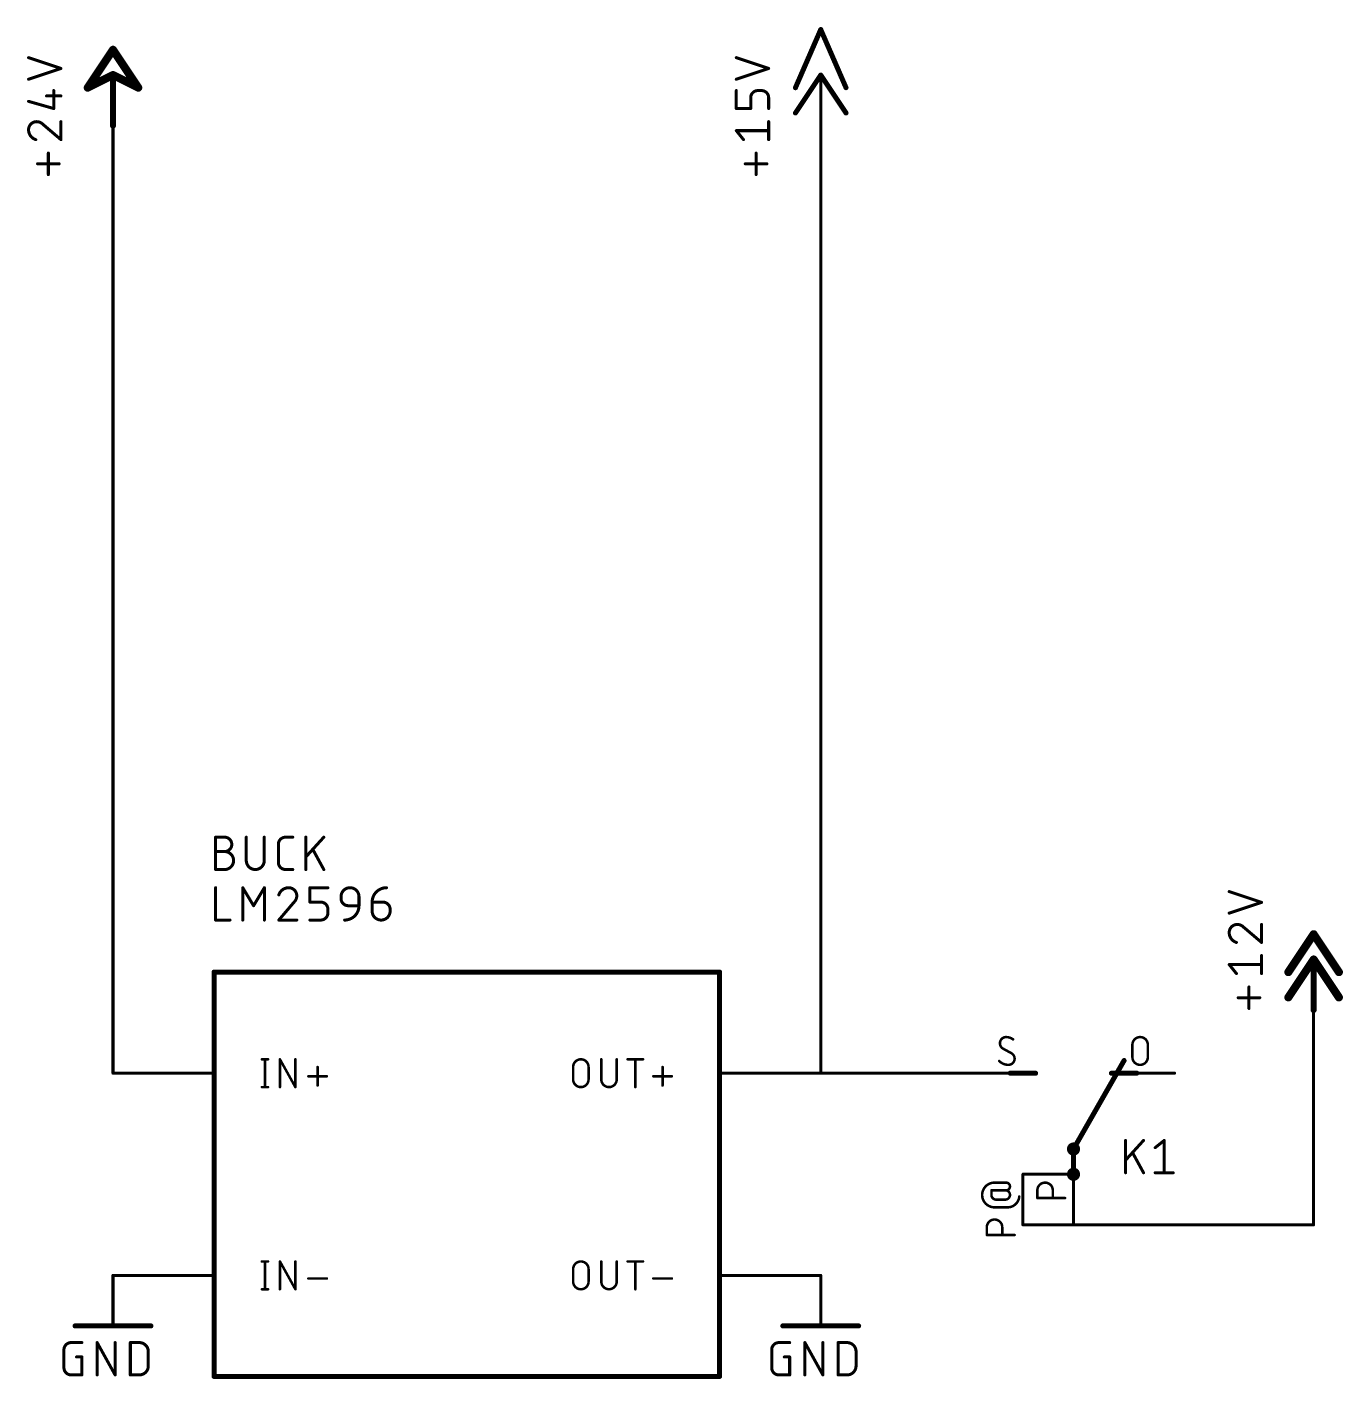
# Model space of a CAD drawing. Extents: x -177 to 163, y -159 to 163.
# Drawn here: x 78.2 to 144.3, y 95.1 to 163.1 of the extents above; entities that cross this region are included whole.
import ezdxf

# ---------------------------------------------------------------- set-up
doc = ezdxf.new("R2010")
doc.units = 0
for name, color, linetype in [('91', 122, 'CONTINUOUS'), ('94', 12, 'CONTINUOUS'), ('95', 251, 'CONTINUOUS'), ('96', 251, 'CONTINUOUS')]:
    doc.layers.add(name, color=color, linetype=linetype)

msp = doc.modelspace()

# ---------------------------------------------------------------- linework, layer by layer
at = {"layer": '91', "const_width": 0.1524}
for points in [[(82.55, 158.115), (82.55, 110.49)], [(118.11, 158.115), (118.11, 110.49)], [(142.875, 102.87), (142.875, 113.665)], [(118.11, 110.49), (125.73, 110.49)], [(128.27, 102.87), (130.81, 102.87)], [(130.81, 102.87), (142.875, 102.87)]]:
    msp.add_lwpolyline(points, dxfattribs=at)
at = {"layer": '91', "const_width": 0.0762}
for points in [[(82.5881, 158.115, 1), (82.5119, 158.115)], [(118.1481, 158.115, 1), (118.0719, 158.115)], [(142.9131, 113.665, 1), (142.8369, 113.665)], [(82.5119, 110.49, 1), (82.5881, 110.49)], [(118.11, 110.5281, 1), (118.11, 110.4519)], [(118.0719, 110.49, 1), (118.1481, 110.49)], [(125.73, 110.4519, 1), (125.73, 110.5281)], [(128.27, 102.9081, 1), (128.27, 102.8319)], [(130.81, 102.9081, 1), (130.81, 102.8319)], [(130.81, 102.8319, 1), (130.81, 102.9081)], [(142.8369, 102.87, 1), (142.9131, 102.87)], [(142.875, 102.8319, 1), (142.875, 102.9081)]]:
    msp.add_lwpolyline(points, format="xyb", dxfattribs=at)
at = {"layer": '94'}
for points, const_width in [([(118.11, 162.941), (116.84, 160.02)], 0.254), ([(119.38, 160.02), (118.11, 162.941)], 0.254), ([(82.55, 161.925), (81.28, 160.02)], 0.4064), ([(83.82, 160.02), (82.55, 161.925)], 0.4064), ([(82.55, 160.655), (81.28, 160.02)], 0.4064), ([(83.82, 160.02), (82.55, 160.655)], 0.4064), ([(82.55, 158.115), (82.55, 160.655)], 0.3048), ([(82.55, 158.115), (82.55, 160.655)], 0.1524), ([(118.11, 160.655), (116.84, 158.75)], 0.254), ([(119.38, 158.75), (118.11, 160.655)], 0.254), ([(118.11, 158.115), (118.11, 160.655)], 0.1524), ([(142.875, 117.475), (141.605, 115.57)], 0.4064), ([(144.145, 115.57), (142.875, 117.475)], 0.4064), ([(142.875, 116.205), (141.605, 114.3)], 0.4064), ([(144.145, 114.3), (142.875, 116.205)], 0.4064), ([(142.875, 113.665), (142.875, 116.205)], 0.3048), ([(142.875, 113.665), (142.875, 116.205)], 0.1524), ([(87.63, 115.57), (113.03, 115.57)], 0.254), ([(87.63, 95.25), (87.63, 115.57)], 0.254), ([(113.03, 115.57), (113.03, 95.25)], 0.254), ([(130.81, 106.68), (133.35, 111.125)], 0.254), ([(82.55, 110.49), (87.63, 110.49)], 0.1524), ([(118.11, 110.49), (113.03, 110.49)], 0.1524), ([(125.73, 110.49), (128.27, 110.49)], 0.1524), ([(127.635, 110.49), (128.905, 110.49)], 0.254), ([(133.985, 110.49), (132.715, 110.49)], 0.254), ([(135.89, 110.49), (133.35, 110.49)], 0.1524), ([(130.81, 105.41), (130.81, 106.68)], 0.254), ([(128.27, 105.41), (130.81, 105.41)], 0.1524), ([(128.27, 102.87), (128.27, 105.41)], 0.1524), ([(130.81, 102.87), (130.81, 105.41)], 0.1524), ([(82.55, 100.33), (87.63, 100.33)], 0.1524), ([(82.55, 100.33), (82.55, 97.79)], 0.1524), ([(118.11, 100.33), (113.03, 100.33)], 0.1524), ([(118.11, 100.33), (118.11, 97.79)], 0.1524), ([(80.645, 97.79), (84.455, 97.79)], 0.254), ([(116.205, 97.79), (120.015, 97.79)], 0.254), ([(113.03, 95.25), (87.63, 95.25)], 0.254)]:
    msp.add_lwpolyline(points, dxfattribs=dict(at, const_width=const_width))
for points, const_width in [([(118.1682, 162.9663, 1), (118.0518, 162.9157)], 0.127), ([(118.1682, 162.9157, 1), (118.0518, 162.9663)], 0.127), ([(82.6345, 161.9814, 1), (82.4655, 161.8686)], 0.2032), ([(82.6345, 161.8686, 1), (82.4655, 161.9814)], 0.2032), ([(82.5954, 160.7459, 1), (82.5046, 160.5641)], 0.2032), ([(82.6262, 160.655, 1), (82.4738, 160.655)], 0.1524), ([(82.5954, 160.5641, 1), (82.5046, 160.7459)], 0.2032), ([(82.5881, 160.655, 1), (82.5119, 160.655)], 0.0762), ([(118.1628, 160.6902, 1), (118.0572, 160.6198)], 0.127), ([(118.1628, 160.6198, 1), (118.0572, 160.6902)], 0.127), ([(118.1481, 160.655, 1), (118.0719, 160.655)], 0.0762), ([(81.2346, 160.1109, 1), (81.3254, 159.9291)], 0.2032), ([(81.1955, 160.0764, 1), (81.3645, 159.9636)], 0.2032), ([(83.7355, 159.9636, 1), (83.9045, 160.0764)], 0.2032), ([(83.7746, 159.9291, 1), (83.8654, 160.1109)], 0.2032), ([(116.7818, 160.0453, 1), (116.8982, 159.9947)], 0.127), ([(119.3218, 159.9947, 1), (119.4382, 160.0453)], 0.127), ([(116.7872, 158.7852, 1), (116.8928, 158.7148)], 0.127), ([(119.3272, 158.7148, 1), (119.4328, 158.7852)], 0.127), ([(82.4738, 158.115, 1), (82.6262, 158.115)], 0.1524), ([(82.5119, 158.115, 1), (82.5881, 158.115)], 0.0762), ([(118.0719, 158.115, 1), (118.1481, 158.115)], 0.0762), ([(142.9595, 117.5314, 1), (142.7905, 117.4186)], 0.2032), ([(142.9595, 117.4186, 1), (142.7905, 117.5314)], 0.2032), ([(142.9595, 116.2614, 1), (142.7905, 116.1486)], 0.2032), ([(142.9595, 116.1486, 1), (142.7905, 116.2614)], 0.2032), ([(142.9512, 116.205, 1), (142.7988, 116.205)], 0.1524), ([(142.9131, 116.205, 1), (142.8369, 116.205)], 0.0762), ([(87.63, 115.6335, 1), (87.63, 115.5065)], 0.127), ([(87.6935, 115.57, 1), (87.5665, 115.57)], 0.127), ([(113.0935, 115.57, 1), (112.9665, 115.57)], 0.127), ([(113.03, 115.5065, 1), (113.03, 115.6335)], 0.127), ([(141.5205, 115.6264, 1), (141.6895, 115.5136)], 0.2032), ([(144.0605, 115.5136, 1), (144.2295, 115.6264)], 0.2032), ([(141.5205, 114.3564, 1), (141.6895, 114.2436)], 0.2032), ([(144.0605, 114.2436, 1), (144.2295, 114.3564)], 0.2032), ([(142.7988, 113.665, 1), (142.9512, 113.665)], 0.1524), ([(142.8369, 113.665, 1), (142.9131, 113.665)], 0.0762), ([(133.4051, 111.0935, 1), (133.2949, 111.1565)], 0.127), ([(82.55, 110.5281, 1), (82.55, 110.4519)], 0.0762), ([(87.63, 110.4519, 1), (87.63, 110.5281)], 0.0762), ([(113.03, 110.5281, 1), (113.03, 110.4519)], 0.0762), ([(118.11, 110.4519, 1), (118.11, 110.5281)], 0.0762), ([(125.73, 110.5281, 1), (125.73, 110.4519)], 0.0762), ([(127.635, 110.5535, 1), (127.635, 110.4265)], 0.127), ([(128.27, 110.4519, 1), (128.27, 110.5281)], 0.0762), ([(128.905, 110.4265, 1), (128.905, 110.5535)], 0.127), ([(132.715, 110.5535, 1), (132.715, 110.4265)], 0.127), ([(133.35, 110.5281, 1), (133.35, 110.4519)], 0.0762), ([(133.985, 110.4265, 1), (133.985, 110.5535)], 0.127), ([(135.89, 110.4519, 1), (135.89, 110.5281)], 0.0762), ([(130.81, 106.553, 1), (130.81, 106.807, 1), (130.81, 106.553)], 0.4064), ([(130.8735, 106.68, 1), (130.7465, 106.68)], 0.127), ([(130.7549, 106.7115, 1), (130.8651, 106.6485)], 0.127), ([(128.27, 105.4481, 1), (128.27, 105.3719)], 0.0762), ([(128.3081, 105.41, 1), (128.2319, 105.41)], 0.0762), ([(130.81, 105.283, 1), (130.81, 105.537, 1), (130.81, 105.283)], 0.4064), ([(130.7465, 105.41, 1), (130.8735, 105.41)], 0.127), ([(130.8481, 105.41, 1), (130.7719, 105.41)], 0.0762), ([(130.81, 105.3719, 1), (130.81, 105.4481)], 0.0762), ([(128.2319, 102.87, 1), (128.3081, 102.87)], 0.0762), ([(130.7719, 102.87, 1), (130.8481, 102.87)], 0.0762), ([(82.55, 100.3681, 1), (82.55, 100.2919)], 0.0762), ([(82.5881, 100.33, 1), (82.5119, 100.33)], 0.0762), ([(87.63, 100.2919, 1), (87.63, 100.3681)], 0.0762), ([(113.03, 100.3681, 1), (113.03, 100.2919)], 0.0762), ([(118.1481, 100.33, 1), (118.0719, 100.33)], 0.0762), ([(118.11, 100.2919, 1), (118.11, 100.3681)], 0.0762), ([(80.645, 97.8535, 1), (80.645, 97.7265)], 0.127), ([(84.455, 97.7265, 1), (84.455, 97.8535)], 0.127), ([(116.205, 97.8535, 1), (116.205, 97.7265)], 0.127), ([(120.015, 97.7265, 1), (120.015, 97.8535)], 0.127), ([(82.5119, 97.79, 1), (82.5881, 97.79)], 0.0762), ([(118.0719, 97.79, 1), (118.1481, 97.79)], 0.0762), ([(87.63, 95.3135, 1), (87.63, 95.1865)], 0.127), ([(87.5665, 95.25, 1), (87.6935, 95.25)], 0.127), ([(112.9665, 95.25, 1), (113.0935, 95.25)], 0.127), ([(113.03, 95.1865, 1), (113.03, 95.3135)], 0.127)]:
    msp.add_lwpolyline(points, format="xyb", dxfattribs=dict(at, const_width=const_width))
at = {"layer": '95'}
for points, const_width in [([(87.7062, 120.7262), (87.7062, 122.3518)], 0.1524), ([(87.7062, 122.3518), (88.1578, 122.3518)], 0.1524), ([(89.2482, 122.3518), (89.2482, 121.1778)], 0.1524), ([(90.1513, 121.1778), (90.1513, 122.3518)], 0.1524), ([(91.2208, 122.3518), (91.582, 122.3518)], 0.1524), ([(92.2393, 120.7262), (92.2393, 122.3518)], 0.1524), ([(93.1424, 122.3518), (92.2393, 121.3584)], 0.1524), ([(87.7062, 121.6293), (88.1578, 121.6293)], 0.1524), ([(90.8595, 121.0874), (90.8595, 121.9906)], 0.1524), ([(93.1424, 120.7262), (92.6005, 121.7196)], 0.1524), ([(88.1578, 120.7262), (87.7062, 120.7262)], 0.1524), ([(91.582, 120.7262), (91.2208, 120.7262)], 0.1524), ([(127.6957, 111.4912), (127.2688, 111.724)], 0.127), ([(133.7691, 111.2972), (133.7691, 111.918)], 0.127), ([(134.5452, 111.918), (134.5452, 111.2972)], 0.127), ([(90.0303, 111.1885), (90.3407, 111.1885)], 0.127), ([(90.1855, 111.1885), (90.1855, 109.7915)], 0.127), ([(90.9382, 109.7915), (90.9382, 111.1885)], 0.127), ([(90.9382, 111.1885), (91.7143, 109.7915)], 0.127), ([(91.7143, 109.7915), (91.7143, 111.1885)], 0.127), ([(92.832, 109.8691), (92.832, 110.8004)], 0.127), ([(105.6694, 110.1796), (105.6694, 110.8004)], 0.127), ([(106.4455, 110.8004), (106.4455, 110.1796)], 0.127), ([(107.0839, 111.1885), (107.0839, 110.1796)], 0.127), ([(107.86, 110.1796), (107.86, 111.1885)], 0.127), ([(108.4071, 111.1885), (109.1832, 111.1885)], 0.127), ([(108.7952, 109.7915), (108.7952, 111.1885)], 0.127), ([(110.164, 109.8691), (110.164, 110.8004)], 0.127), ([(92.3663, 110.3348), (93.2976, 110.3348)], 0.127), ([(109.6984, 110.3348), (110.6297, 110.3348)], 0.127), ([(90.0303, 109.7915), (90.3407, 109.7915)], 0.127), ([(133.4262, 105.4862), (133.4262, 107.1118)], 0.1524), ([(134.3293, 107.1118), (133.4262, 106.1184)], 0.1524), ([(134.9161, 106.7506), (135.3677, 107.1118)], 0.1524), ([(135.3677, 107.1118), (135.3677, 105.4862)], 0.1524), ([(134.3293, 105.4862), (133.7874, 106.4796)], 0.1524), ([(134.9161, 105.4862), (135.8192, 105.4862)], 0.1524), ([(126.6867, 104.6028), (126.6867, 104.37)], 0.127), ([(126.6867, 104.6028), (127.424, 104.6028)], 0.127), ([(127.424, 104.9909), (126.842, 104.9909)], 0.127), ([(128.9939, 104.2148), (128.9939, 104.6028)], 0.127), ([(129.77, 104.6028), (129.77, 104.2148)], 0.127), ([(126.9196, 104.1372), (127.3852, 104.1372)], 0.127), ([(130.3909, 104.2148), (128.9939, 104.2148)], 0.127), ([(126.842, 103.7491), (127.5017, 103.7491)], 0.127), ([(126.4539, 102.3598), (126.4539, 102.7479)], 0.127), ([(127.23, 102.7479), (127.23, 102.3598)], 0.127), ([(127.8509, 102.3598), (126.4539, 102.3598)], 0.127), ([(90.0303, 101.0285), (90.3407, 101.0285)], 0.127), ([(90.1855, 101.0285), (90.1855, 99.6315)], 0.127), ([(90.9382, 99.6315), (90.9382, 101.0285)], 0.127), ([(90.9382, 101.0285), (91.7143, 99.6315)], 0.127), ([(91.7143, 99.6315), (91.7143, 101.0285)], 0.127), ([(105.6694, 100.0196), (105.6694, 100.6404)], 0.127), ([(106.4455, 100.6404), (106.4455, 100.0196)], 0.127), ([(107.0839, 101.0285), (107.0839, 100.0196)], 0.127), ([(107.86, 100.0196), (107.86, 101.0285)], 0.127), ([(108.4071, 101.0285), (109.1832, 101.0285)], 0.127), ([(108.7952, 99.6315), (108.7952, 101.0285)], 0.127), ([(92.3663, 100.1748), (93.2976, 100.1748)], 0.127), ([(109.6984, 100.1748), (110.6297, 100.1748)], 0.127), ([(90.0303, 99.6315), (90.3407, 99.6315)], 0.127)]:
    msp.add_lwpolyline(points, dxfattribs=dict(at, const_width=const_width))
for points, const_width in [([(87.7443, 122.3518, 1), (87.6681, 122.3518)], 0.0762), ([(87.7062, 122.3899, 1), (87.7062, 122.3137)], 0.0762), ([(88.1578, 121.6293, 1), (88.1578, 122.3518)], 0.1524), ([(88.1578, 122.3899, 1), (88.1578, 122.3137)], 0.0762), ([(88.1578, 122.3137, 1), (88.1578, 122.3899)], 0.0762), ([(89.2863, 122.3518, 1), (89.2101, 122.3518)], 0.0762), ([(90.1894, 122.3518, 1), (90.1132, 122.3518)], 0.0762), ([(91.2208, 122.3518, 0.4142), (90.8595, 121.9906)], 0.1524), ([(91.2208, 122.3899, 1), (91.2208, 122.3137)], 0.0762), ([(91.2208, 122.3137, 1), (91.2207, 122.3899)], 0.0762), ([(91.582, 122.3137, 1), (91.582, 122.3899)], 0.0762), ([(92.2774, 122.3518, 1), (92.2012, 122.3518)], 0.0762), ([(93.1706, 122.3262, 1), (93.1142, 122.3774)], 0.0762), ([(87.7062, 121.6674, 1), (87.7062, 121.5912)], 0.0762), ([(88.1578, 120.7262, 1), (88.1578, 121.6293)], 0.1524), ([(88.1578, 121.6674, 1), (88.1578, 121.5912)], 0.0762), ([(88.1578, 121.6674, 1), (88.1578, 121.5912)], 0.0762), ([(88.1578, 121.5912, 1), (88.1578, 121.6674)], 0.0762), ([(90.8976, 121.9906, 1), (90.8214, 121.9906)], 0.0762), ([(90.8214, 121.9906, 1), (90.8976, 121.9906)], 0.0762), ([(92.634, 121.7379, 1), (92.5671, 121.7014)], 0.0762), ([(89.2482, 121.1778, 1), (90.1513, 121.1778)], 0.1524), ([(89.2863, 121.1778, 1), (89.2101, 121.1778)], 0.0762), ([(89.2101, 121.1778, 1), (89.2863, 121.1778)], 0.0762), ([(90.1894, 121.1778, 1), (90.1132, 121.1778)], 0.0762), ([(90.1132, 121.1778, 1), (90.1894, 121.1778)], 0.0762), ([(90.8595, 121.0874, 0.4142), (91.2208, 120.7262)], 0.1524), ([(90.8976, 121.0874, 1), (90.8214, 121.0874)], 0.0762), ([(90.8214, 121.0874, 1), (90.8976, 121.0874)], 0.0762), ([(92.2111, 121.384, 1), (92.2675, 121.3327)], 0.0762), ([(87.7062, 120.7643, 1), (87.7062, 120.6881)], 0.0762), ([(87.6681, 120.7262, 1), (87.7443, 120.7262)], 0.0762), ([(88.1578, 120.7643, 1), (88.1578, 120.6881)], 0.0762), ([(88.1578, 120.6881, 1), (88.1578, 120.7643)], 0.0762), ([(91.2208, 120.7643, 1), (91.2208, 120.6881)], 0.0762), ([(91.2208, 120.6881, 1), (91.2208, 120.7643)], 0.0762), ([(91.582, 120.6881, 1), (91.582, 120.7643)], 0.0762), ([(92.2012, 120.7262, 1), (92.2774, 120.7262)], 0.0762), ([(93.1089, 120.708, 1), (93.1758, 120.7444)], 0.0762), ([(127.424, 112.3061, 0.4142), (127.1136, 111.9957)], 0.127), ([(127.7733, 112.1897, 0.1623), (127.424, 112.3061)], 0.127), ([(127.424, 112.3378, 1), (127.424, 112.2744)], 0.0635), ([(127.424, 112.2743, 1), (127.424, 112.3378)], 0.0635), ([(127.7542, 112.1643, 1), (127.7923, 112.2151)], 0.0635), ([(134.5452, 111.918, 1), (133.7691, 111.918)], 0.127), ([(127.1453, 111.9957, 1), (127.0818, 111.9957)], 0.0635), ([(127.0818, 111.9957, 1), (127.1453, 111.9957)], 0.0635), ([(127.1136, 111.9957, 0.2656), (127.2688, 111.724)], 0.127), ([(127.284, 111.7519, 1), (127.2536, 111.6961)], 0.0635), ([(127.2527, 111.6967, 1), (127.2849, 111.7514)], 0.0635), ([(127.8509, 111.2195, 0.2656), (127.6957, 111.4912)], 0.127), ([(127.7118, 111.5185, 1), (127.6796, 111.4638)], 0.0635), ([(127.6805, 111.4633, 1), (127.7109, 111.5191)], 0.0635), ([(133.8008, 111.918, 1), (133.7374, 111.918)], 0.0635), ([(133.7374, 111.918, 1), (133.8008, 111.918)], 0.0635), ([(134.577, 111.918, 1), (134.5135, 111.918)], 0.0635), ([(134.5135, 111.918, 1), (134.577, 111.918)], 0.0635), ([(90.0303, 111.2203, 1), (90.0303, 111.1568)], 0.0635), ([(90.2173, 111.1885, 1), (90.1538, 111.1885)], 0.0635), ([(90.3407, 111.1568, 1), (90.3407, 111.2203)], 0.0635), ([(90.9699, 111.1885, 1), (90.9064, 111.1885)], 0.0635), ([(90.9659, 111.2039, 1), (90.9104, 111.1731)], 0.0635), ([(91.746, 111.1885, 1), (91.6825, 111.1885)], 0.0635), ([(92.8637, 110.8004, 1), (92.8002, 110.8004)], 0.0635), ([(106.4455, 110.8004, 1), (105.6694, 110.8004)], 0.127), ([(105.7012, 110.8004, 1), (105.6377, 110.8004)], 0.0635), ([(105.6377, 110.8004, 1), (105.7012, 110.8004)], 0.0635), ([(106.4773, 110.8004, 1), (106.4138, 110.8004)], 0.0635), ([(106.4138, 110.8004, 1), (106.4773, 110.8004)], 0.0635), ([(107.1157, 111.1885, 1), (107.0522, 111.1885)], 0.0635), ([(107.8918, 111.1885, 1), (107.8283, 111.1885)], 0.0635), ([(108.4071, 111.2203, 1), (108.4071, 111.1568)], 0.0635), ([(108.8269, 111.1885, 1), (108.7634, 111.1885)], 0.0635), ([(109.1832, 111.1568, 1), (109.1832, 111.2203)], 0.0635), ([(110.1958, 110.8004, 1), (110.1323, 110.8004)], 0.0635), ([(127.0748, 111.1031, 0.2), (127.5405, 110.9091)], 0.127), ([(127.0973, 111.1255, 1), (127.0522, 111.0808)], 0.0635), ([(127.5405, 110.9091, 0.4142), (127.8509, 111.2195)], 0.127), ([(127.5405, 110.9409, 1), (127.5405, 110.8774)], 0.0635), ([(127.5405, 110.8774, 1), (127.5405, 110.9408)], 0.0635), ([(127.8827, 111.2195, 1), (127.8192, 111.2195)], 0.0635), ([(127.8192, 111.2195, 1), (127.8826, 111.2195)], 0.0635), ([(133.7691, 111.2972, 1), (134.5452, 111.2972)], 0.127), ([(133.8008, 111.2972, 1), (133.7373, 111.2972)], 0.0635), ([(133.7374, 111.2972, 1), (133.8008, 111.2972)], 0.0635), ([(134.577, 111.2972, 1), (134.5135, 111.2972)], 0.0635), ([(134.5135, 111.2972, 1), (134.577, 111.2972)], 0.0635), ([(92.3663, 110.3665, 1), (92.3663, 110.303)], 0.0635), ([(93.2976, 110.303, 1), (93.2976, 110.3665)], 0.0635), ([(105.6694, 110.1796, 1), (106.4455, 110.1796)], 0.127), ([(105.7012, 110.1796, 1), (105.6377, 110.1796)], 0.0635), ([(105.6377, 110.1796, 1), (105.7012, 110.1796)], 0.0635), ([(106.4773, 110.1796, 1), (106.4138, 110.1796)], 0.0635), ([(106.4138, 110.1796, 1), (106.4773, 110.1796)], 0.0635), ([(107.0839, 110.1796, 1), (107.86, 110.1796)], 0.127), ([(107.1157, 110.1796, 1), (107.0522, 110.1796)], 0.0635), ([(107.0522, 110.1796, 1), (107.1157, 110.1796)], 0.0635), ([(107.8918, 110.1796, 1), (107.8283, 110.1796)], 0.0635), ([(107.8283, 110.1796, 1), (107.8918, 110.1796)], 0.0635), ([(109.6984, 110.3665, 1), (109.6984, 110.303)], 0.0635), ([(110.6297, 110.303, 1), (110.6297, 110.3665)], 0.0635), ([(90.0303, 109.8233, 1), (90.0303, 109.7597)], 0.0635), ([(90.1538, 109.7915, 1), (90.2173, 109.7915)], 0.0635), ([(90.3407, 109.7597, 1), (90.3407, 109.8233)], 0.0635), ([(90.9064, 109.7915, 1), (90.9699, 109.7915)], 0.0635), ([(91.6825, 109.7915, 1), (91.746, 109.7915)], 0.0635), ([(91.6865, 109.7761, 1), (91.742, 109.8069)], 0.0635), ([(92.8002, 109.8691, 1), (92.8637, 109.8691)], 0.0635), ([(108.7634, 109.7915, 1), (108.8269, 109.7915)], 0.0635), ([(110.1323, 109.8691, 1), (110.1958, 109.8691)], 0.0635), ([(133.4643, 107.1118, 1), (133.3881, 107.1118)], 0.0762), ([(134.3575, 107.0862, 1), (134.3011, 107.1374)], 0.0762), ([(134.8923, 106.7803, 1), (134.9399, 106.7208)], 0.0762), ([(135.4058, 107.1118, 1), (135.3296, 107.1118)], 0.0762), ([(135.3915, 107.082, 1), (135.3439, 107.1416)], 0.0762), ([(133.398, 106.144, 1), (133.4544, 106.0927)], 0.0762), ([(133.8209, 106.4979, 1), (133.754, 106.4614)], 0.0762), ([(133.3881, 105.4862, 1), (133.4643, 105.4862)], 0.0762), ([(134.2959, 105.468, 1), (134.3628, 105.5044)], 0.0762), ([(134.9161, 105.5243, 1), (134.9161, 105.4481)], 0.0762), ([(135.3296, 105.4862, 1), (135.4058, 105.4862)], 0.0762), ([(135.8192, 105.4481, 1), (135.8192, 105.5243)], 0.0762), ([(126.842, 104.9909, 1), (126.842, 103.7491)], 0.127), ([(126.6867, 104.6346, 1), (126.6867, 104.5711)], 0.0635), ([(126.7185, 104.6028, 1), (126.655, 104.6028)], 0.0635), ([(126.842, 105.0227, 1), (126.842, 104.9592)], 0.0635), ([(126.842, 104.9592, 1), (126.842, 105.0227)], 0.0635), ([(127.3852, 104.6346, 1), (127.3852, 104.5711)], 0.0635), ([(127.3852, 104.1372, 1), (127.3852, 104.6028)], 0.127), ([(127.424, 104.6028, 1), (127.424, 104.9909)], 0.127), ([(127.424, 105.0226, 1), (127.424, 104.9591)], 0.0635), ([(127.424, 104.6346, 1), (127.424, 104.5711)], 0.0635), ([(127.424, 104.9592, 1), (127.424, 105.0227)], 0.0635), ([(127.424, 104.5711, 1), (127.424, 104.6346)], 0.0635), ([(129.77, 104.6028, 1), (128.9939, 104.6028)], 0.127), ([(129.0256, 104.6028, 1), (128.9622, 104.6028)], 0.0635), ([(129.8018, 104.6028, 1), (129.7383, 104.6028)], 0.0635), ([(126.6867, 104.37, 0.4142), (126.9196, 104.1372)], 0.127), ([(126.7185, 104.37, 1), (126.655, 104.37)], 0.0635), ([(126.655, 104.37, 1), (126.7185, 104.37)], 0.0635), ([(126.9196, 104.1689, 1), (126.9196, 104.1054)], 0.0635), ([(126.9196, 104.1054, 1), (126.9196, 104.1689)], 0.0635), ([(127.3852, 104.1689, 1), (127.3852, 104.1054)], 0.0635), ([(127.3852, 104.1054, 1), (127.3852, 104.1689)], 0.0635), ([(127.5017, 103.7491, 0.3942), (128.0837, 104.2924)], 0.127), ([(128.1154, 104.2902, 1), (128.0521, 104.2946)], 0.0635), ([(128.9939, 104.2465, 1), (128.9939, 104.183)], 0.0635), ([(128.9622, 104.6028, 1), (129.0256, 104.6028)], 0.0635), ([(128.9622, 104.2148, 1), (129.0256, 104.2148)], 0.0635), ([(129.7383, 104.6028, 1), (129.8018, 104.6028)], 0.0635), ([(129.7383, 104.2148, 1), (129.8018, 104.2148)], 0.0635), ([(130.3909, 104.183, 1), (130.3909, 104.2465)], 0.0635), ([(126.842, 103.7809, 1), (126.842, 103.7174)], 0.0635), ([(126.842, 103.7174, 1), (126.842, 103.7809)], 0.0635), ([(127.5016, 103.7809, 1), (127.5017, 103.7174)], 0.0635), ([(127.5017, 103.7174, 1), (127.5017, 103.7809)], 0.0635), ([(127.23, 102.7479, 1), (126.4539, 102.7479)], 0.127), ([(126.4857, 102.7479, 1), (126.4222, 102.7479)], 0.0635), ([(126.4222, 102.7479, 1), (126.4857, 102.7479)], 0.0635), ([(127.2618, 102.7479, 1), (127.1983, 102.7479)], 0.0635), ([(127.1983, 102.7479, 1), (127.2618, 102.7479)], 0.0635), ([(126.4539, 102.3916, 1), (126.4539, 102.3281)], 0.0635), ([(126.4222, 102.3598, 1), (126.4857, 102.3598)], 0.0635), ([(127.1983, 102.3598, 1), (127.2618, 102.3598)], 0.0635), ([(127.8509, 102.3281, 1), (127.8509, 102.3916)], 0.0635), ([(90.0303, 101.0603, 1), (90.0303, 100.9968)], 0.0635), ([(90.2173, 101.0285, 1), (90.1538, 101.0285)], 0.0635), ([(90.3407, 100.9968, 1), (90.3407, 101.0603)], 0.0635), ([(90.9699, 101.0285, 1), (90.9064, 101.0285)], 0.0635), ([(90.9659, 101.0439, 1), (90.9104, 101.0131)], 0.0635), ([(91.746, 101.0285, 1), (91.6825, 101.0285)], 0.0635), ([(106.4455, 100.6404, 1), (105.6694, 100.6404)], 0.127), ([(105.7012, 100.6404, 1), (105.6377, 100.6404)], 0.0635), ([(105.6377, 100.6404, 1), (105.7012, 100.6404)], 0.0635), ([(106.4773, 100.6404, 1), (106.4138, 100.6404)], 0.0635), ([(106.4138, 100.6404, 1), (106.4773, 100.6404)], 0.0635), ([(107.1157, 101.0285, 1), (107.0522, 101.0285)], 0.0635), ([(107.8918, 101.0285, 1), (107.8283, 101.0285)], 0.0635), ([(108.4071, 101.0603, 1), (108.4071, 100.9968)], 0.0635), ([(108.8269, 101.0285, 1), (108.7634, 101.0285)], 0.0635), ([(109.1832, 100.9968, 1), (109.1832, 101.0603)], 0.0635), ([(92.3663, 100.2065, 1), (92.3663, 100.143)], 0.0635), ([(93.2976, 100.143, 1), (93.2976, 100.2065)], 0.0635), ([(105.6694, 100.0196, 1), (106.4455, 100.0196)], 0.127), ([(105.7012, 100.0196, 1), (105.6377, 100.0196)], 0.0635), ([(105.6377, 100.0196, 1), (105.7012, 100.0196)], 0.0635), ([(106.4773, 100.0196, 1), (106.4138, 100.0196)], 0.0635), ([(106.4138, 100.0196, 1), (106.4773, 100.0196)], 0.0635), ([(107.0839, 100.0196, 1), (107.86, 100.0196)], 0.127), ([(107.1157, 100.0196, 1), (107.0522, 100.0196)], 0.0635), ([(107.0522, 100.0196, 1), (107.1157, 100.0196)], 0.0635), ([(107.8918, 100.0196, 1), (107.8283, 100.0196)], 0.0635), ([(107.8283, 100.0196, 1), (107.8918, 100.0196)], 0.0635), ([(109.6984, 100.2065, 1), (109.6984, 100.143)], 0.0635), ([(110.6297, 100.143, 1), (110.6297, 100.2065)], 0.0635), ([(90.0303, 99.6633, 1), (90.0303, 99.5998)], 0.0635), ([(90.1538, 99.6315, 1), (90.2173, 99.6315)], 0.0635), ([(90.3407, 99.5998, 1), (90.3407, 99.6633)], 0.0635), ([(90.9064, 99.6315, 1), (90.9699, 99.6315)], 0.0635), ([(91.6825, 99.6315, 1), (91.746, 99.6315)], 0.0635), ([(91.6865, 99.6161, 1), (91.742, 99.6469)], 0.0635), ([(108.7634, 99.6315, 1), (108.8269, 99.6315)], 0.0635)]:
    msp.add_lwpolyline(points, format="xyb", dxfattribs=dict(at, const_width=const_width))
at = {"layer": '96', "const_width": 0.1524}
for points in [[(79.9338, 160.9866), (78.3082, 161.5285)], [(78.3082, 160.4448), (79.9338, 160.9866)], [(115.4938, 160.9866), (113.8682, 161.5285)], [(113.8682, 160.4448), (115.4938, 160.9866)], [(79.2113, 159.6041), (79.9338, 159.6041)], [(79.5726, 158.972), (79.5726, 159.8751)], [(113.8682, 158.972), (113.8682, 159.8751)], [(115.1326, 159.8751), (114.9519, 159.8751)], [(78.3082, 159.3332), (79.5726, 158.972)], [(114.5907, 158.972), (113.8682, 158.972)], [(114.5907, 159.5138), (114.5907, 158.972)], [(115.4938, 158.972), (115.4938, 159.5138)], [(79.9338, 157.4088), (79.9338, 158.3119)], [(115.4938, 157.4088), (115.4938, 158.3119)], [(79.0307, 158.1765), (79.9338, 157.4088)], [(114.2294, 157.4088), (113.8682, 157.8604)], [(113.8682, 157.8604), (115.4938, 157.8604)], [(79.3016, 155.6512), (79.3016, 156.7349)], [(114.8616, 155.6512), (114.8616, 156.7349)], [(79.8435, 156.1931), (78.7598, 156.1931)], [(115.4035, 156.1931), (114.3198, 156.1931)], [(87.7062, 119.8118), (87.7062, 118.1862)], [(89.0718, 118.1862), (89.0718, 119.8118)], [(89.0718, 119.8118), (89.6137, 118.9087)], [(89.6137, 118.9087), (90.1556, 119.8118)], [(90.1556, 119.8118), (90.1556, 118.1862)], [(92.4447, 119.0893), (92.4447, 119.8118)], [(92.4447, 119.8118), (93.3478, 119.8118)], [(140.2588, 119.0766), (138.6332, 119.6185)], [(91.6492, 119.0893), (90.8816, 118.1862)], [(92.9866, 119.0893), (92.4447, 119.0893)], [(94.0078, 119.2699), (94.0078, 119.3602)], [(94.9109, 118.9087), (94.3691, 118.9087)], [(94.9109, 119.3602), (94.9109, 118.9087)], [(95.5709, 119.0893), (96.1128, 119.0893)], [(95.5709, 118.6378), (95.5709, 119.0893)], [(138.6332, 118.5348), (140.2588, 119.0766)], [(87.7062, 118.1862), (88.4287, 118.1862)], [(90.8816, 118.1862), (91.7847, 118.1862)], [(92.4447, 118.1862), (92.9866, 118.1862)], [(93.3478, 118.5474), (93.3478, 118.7281)], [(96.474, 118.7281), (96.474, 118.6378)], [(139.3557, 117.8296), (140.2588, 117.062)], [(140.2588, 117.062), (140.2588, 117.9651)], [(140.2588, 115.4988), (140.2588, 116.4019)], [(138.9944, 115.4988), (138.6332, 115.9504)], [(138.6332, 115.9504), (140.2588, 115.9504)], [(139.6266, 113.7412), (139.6266, 114.8249)], [(140.1685, 114.2831), (139.0848, 114.2831)], [(80.0862, 95.6874), (80.0862, 96.5906)], [(80.4474, 96.9518), (80.9893, 96.9518)], [(81.7535, 95.3262), (81.7535, 96.9518)], [(81.7535, 96.9518), (82.6566, 95.3262)], [(82.6566, 95.3262), (82.6566, 96.9518)], [(83.4209, 95.3262), (83.4209, 96.9518)], [(83.4209, 96.9518), (83.8724, 96.9518)], [(84.324, 96.5002), (84.324, 95.7778)], [(115.6462, 95.6874), (115.6462, 96.5906)], [(116.0074, 96.9518), (116.5493, 96.9518)], [(117.3135, 95.3262), (117.3135, 96.9518)], [(117.3135, 96.9518), (118.2166, 95.3262)], [(118.2166, 95.3262), (118.2166, 96.9518)], [(118.9809, 95.3262), (118.9809, 96.9518)], [(118.9809, 96.9518), (119.4324, 96.9518)], [(119.884, 96.5002), (119.884, 95.7778)], [(80.7184, 96.2293), (80.9893, 96.2293)], [(80.9893, 96.2293), (80.9893, 95.3262)], [(116.2784, 96.2293), (116.5493, 96.2293)], [(116.5493, 96.2293), (116.5493, 95.3262)], [(80.9893, 95.3262), (80.4474, 95.3262)], [(83.8724, 95.3262), (83.4209, 95.3262)], [(116.5493, 95.3262), (116.0074, 95.3262)], [(119.4324, 95.3262), (118.9809, 95.3262)]]:
    msp.add_lwpolyline(points, dxfattribs=at)
at = {"layer": '96'}
for points, const_width in [([(78.3202, 161.5647, 1), (78.2962, 161.4924)], 0.0762), ([(79.9458, 160.9505, 1), (79.9218, 161.0228)], 0.0762), ([(79.9218, 160.9505, 1), (79.9458, 161.0228)], 0.0762), ([(113.8802, 161.5647, 1), (113.8562, 161.4924)], 0.0762), ([(115.5058, 160.9505, 1), (115.4818, 161.0228)], 0.0762), ([(115.4818, 160.9505, 1), (115.5058, 161.0228)], 0.0762), ([(78.2962, 160.4809, 1), (78.3202, 160.4086)], 0.0762), ([(113.8562, 160.4809, 1), (113.8802, 160.4086)], 0.0762), ([(79.2113, 159.6422, 1), (79.2113, 159.566)], 0.0762), ([(79.6107, 159.8751, 1), (79.5345, 159.8751)], 0.0762), ([(79.9338, 159.566, 1), (79.9338, 159.6422)], 0.0762), ([(113.9063, 159.8751, 1), (113.8301, 159.8751)], 0.0762), ([(114.9519, 159.8751, 0.4142), (114.5907, 159.5138)], 0.1524), ([(114.9519, 159.9132, 1), (114.9519, 159.837)], 0.0762), ([(114.9519, 159.837, 1), (114.9519, 159.9132)], 0.0762), ([(115.4938, 159.5138, 0.4142), (115.1326, 159.8751)], 0.1524), ([(115.1326, 159.9132, 1), (115.1326, 159.837)], 0.0762), ([(115.1326, 159.837, 1), (115.1326, 159.9132)], 0.0762), ([(78.3187, 159.3698, 1), (78.2977, 159.2966)], 0.0762), ([(79.5345, 158.972, 1), (79.6107, 158.972)], 0.0762), ([(79.5621, 158.9353, 1), (79.583, 159.0086)], 0.0762), ([(113.8682, 159.0101, 1), (113.8682, 158.9339)], 0.0762), ([(113.8301, 158.972, 1), (113.9063, 158.972)], 0.0762), ([(114.6288, 159.5138, 1), (114.5526, 159.5138)], 0.0762), ([(114.5526, 159.5138, 1), (114.6288, 159.5138)], 0.0762), ([(114.5526, 158.972, 1), (114.6288, 158.972)], 0.0762), ([(114.5907, 158.9339, 1), (114.5907, 159.0101)], 0.0762), ([(115.5319, 159.5138, 1), (115.4557, 159.5138)], 0.0762), ([(115.4557, 159.5138, 1), (115.5319, 159.5138)], 0.0762), ([(115.4557, 158.972, 1), (115.5319, 158.972)], 0.0762), ([(78.7146, 158.3119, 0.4142), (78.3082, 157.9056)], 0.1524), ([(79.0307, 158.1765, 0.2053), (78.7146, 158.3119)], 0.1524), ([(78.7146, 158.35, 1), (78.7146, 158.2739)], 0.0762), ([(78.7146, 158.2739, 1), (78.7146, 158.35)], 0.0762), ([(79.9719, 158.3119, 1), (79.8957, 158.3119)], 0.0762), ([(115.5319, 158.3119, 1), (115.4557, 158.3119)], 0.0762), ([(78.3082, 157.9056, 0.3252), (78.6694, 157.4088)], 0.1524), ([(78.3463, 157.9056, 1), (78.2701, 157.9055)], 0.0762), ([(78.2701, 157.9056, 1), (78.3463, 157.9056)], 0.0762), ([(79.0554, 158.2055, 1), (79.006, 158.1475)], 0.0762), ([(79.0031, 158.1502, 1), (79.0583, 158.2028)], 0.0762), ([(113.898, 157.8842, 1), (113.8384, 157.8366)], 0.0762), ([(113.8682, 157.8985, 1), (113.8682, 157.8223)], 0.0762), ([(115.4938, 157.8223, 1), (115.4938, 157.8985)], 0.0762), ([(78.6577, 157.3726, 1), (78.6812, 157.4451)], 0.0762), ([(79.8957, 157.4088, 1), (79.9719, 157.4088)], 0.0762), ([(79.9091, 157.3798, 1), (79.9585, 157.4379)], 0.0762), ([(114.1997, 157.385, 1), (114.2592, 157.4326)], 0.0762), ([(115.4557, 157.4088, 1), (115.5319, 157.4088)], 0.0762), ([(79.3397, 156.7349, 1), (79.2635, 156.7349)], 0.0762), ([(114.8997, 156.7349, 1), (114.8235, 156.7349)], 0.0762), ([(78.7598, 156.2312, 1), (78.7598, 156.155)], 0.0762), ([(79.2635, 155.6512, 1), (79.3397, 155.6512)], 0.0762), ([(79.8435, 156.155, 1), (79.8435, 156.2312)], 0.0762), ([(114.3198, 156.2312, 1), (114.3198, 156.155)], 0.0762), ([(114.8235, 155.6512, 1), (114.8997, 155.6512)], 0.0762), ([(115.4035, 156.155, 1), (115.4035, 156.2312)], 0.0762), ([(87.7443, 119.8118, 1), (87.6681, 119.8118)], 0.0762), ([(89.1099, 119.8118, 1), (89.0337, 119.8118)], 0.0762), ([(89.1045, 119.8314, 1), (89.0392, 119.7922)], 0.0762), ([(90.1937, 119.8118, 1), (90.1175, 119.8118)], 0.0762), ([(90.1882, 119.7922, 1), (90.1229, 119.8314)], 0.0762), ([(91.3783, 119.8118, 0.3252), (90.8816, 119.4506)], 0.1524), ([(91.7847, 119.4054, 0.4142), (91.3783, 119.8118)], 0.1524), ([(91.3783, 119.8499, 1), (91.3783, 119.7737)], 0.0762), ([(91.3783, 119.7737, 1), (91.3783, 119.8499)], 0.0762), ([(92.4828, 119.8118, 1), (92.4066, 119.8118)], 0.0762), ([(92.4447, 119.8499, 1), (92.4447, 119.7737)], 0.0762), ([(93.3478, 119.7737, 1), (93.3478, 119.8499)], 0.0762), ([(94.9109, 119.3602, 1), (94.0078, 119.3602)], 0.1524), ([(96.2934, 119.8118, 0.4142), (95.5709, 119.0893)], 0.1524), ([(96.2934, 119.7737, 1), (96.2934, 119.8499)], 0.0762), ([(138.6452, 119.6547, 1), (138.6212, 119.5824)], 0.0762), ([(89.581, 118.9283, 1), (89.6464, 118.8891)], 0.0762), ([(89.581, 118.8891, 1), (89.6464, 118.9283)], 0.0762), ([(90.8453, 119.4623, 1), (90.9178, 119.4388)], 0.0762), ([(91.6492, 119.0893, 0.2053), (91.7847, 119.4054)], 0.1524), ([(91.6229, 119.1169, 1), (91.6755, 119.0617)], 0.0762), ([(91.6782, 119.0646, 1), (91.6202, 119.114)], 0.0762), ([(91.8228, 119.4054, 1), (91.7466, 119.4054)], 0.0762), ([(91.7466, 119.4054, 1), (91.8228, 119.4054)], 0.0762), ([(92.4447, 119.1274, 1), (92.4447, 119.0512)], 0.0762), ([(92.4066, 119.0893, 1), (92.4828, 119.0893)], 0.0762), ([(93.3478, 118.7281, 0.4142), (92.9866, 119.0893)], 0.1524), ([(92.9866, 119.1274, 1), (92.9866, 119.0512)], 0.0762), ([(92.9866, 119.0512, 1), (92.9866, 119.1274)], 0.0762), ([(94.0459, 119.3602, 1), (93.9697, 119.3602)], 0.0762), ([(93.9697, 119.3602, 1), (94.0459, 119.3602)], 0.0762), ([(94.0078, 119.2699, 0.4142), (94.3691, 118.9087)], 0.1524), ([(94.0459, 119.2699, 1), (93.9697, 119.2699)], 0.0762), ([(93.9697, 119.2699, 1), (94.0459, 119.2699)], 0.0762), ([(94.1884, 118.1862, 0.4142), (94.9109, 118.9087)], 0.1524), ([(94.3691, 118.9468, 1), (94.3691, 118.8706)], 0.0762), ([(94.3691, 118.8706, 1), (94.3691, 118.9468)], 0.0762), ([(94.949, 119.3602, 1), (94.8728, 119.3602)], 0.0762), ([(94.8728, 119.3602, 1), (94.949, 119.3602)], 0.0762), ([(94.949, 118.9087, 1), (94.8728, 118.9087)], 0.0762), ([(94.8728, 118.9087, 1), (94.949, 118.9087)], 0.0762), ([(94.9109, 118.8706, 1), (94.9109, 118.9468)], 0.0762), ([(95.5709, 119.1274, 1), (95.5709, 119.0512)], 0.0762), ([(95.609, 119.0893, 1), (95.5328, 119.0893)], 0.0762), ([(95.5328, 119.0893, 1), (95.609, 119.0893)], 0.0762), ([(96.474, 118.7281, 0.4142), (96.1128, 119.0893)], 0.1524), ([(96.1128, 119.1274, 1), (96.1128, 119.0512)], 0.0762), ([(96.1128, 119.0512, 1), (96.1128, 119.1274)], 0.0762), ([(140.2708, 119.0405, 1), (140.2468, 119.1128)], 0.0762), ([(140.2468, 119.0405, 1), (140.2708, 119.1128)], 0.0762), ([(87.7062, 118.2243, 1), (87.7062, 118.1481)], 0.0762), ([(88.4287, 118.1481, 1), (88.4287, 118.2243)], 0.0762), ([(90.8525, 118.2109, 1), (90.9106, 118.1615)], 0.0762), ([(90.8816, 118.2243, 1), (90.8816, 118.1481)], 0.0762), ([(91.7847, 118.1481, 1), (91.7847, 118.2243)], 0.0762), ([(92.4447, 118.2243, 1), (92.4447, 118.1481)], 0.0762), ([(92.9866, 118.1862, 0.4142), (93.3478, 118.5474)], 0.1524), ([(92.9866, 118.2243, 1), (92.9866, 118.1481)], 0.0762), ([(92.9866, 118.1481, 1), (92.9866, 118.2243)], 0.0762), ([(93.3859, 118.7281, 1), (93.3097, 118.7281)], 0.0762), ([(93.3097, 118.7281, 1), (93.3859, 118.7281)], 0.0762), ([(93.3859, 118.5474, 1), (93.3097, 118.5474)], 0.0762), ([(93.3097, 118.5474, 1), (93.3859, 118.5474)], 0.0762), ([(94.1884, 118.2243, 1), (94.1884, 118.1481)], 0.0762), ([(95.5709, 118.6378, 1), (96.474, 118.6378)], 0.1524), ([(95.609, 118.6378, 1), (95.5328, 118.6378)], 0.0762), ([(95.5328, 118.6378, 1), (95.609, 118.6378)], 0.0762), ([(96.5121, 118.7281, 1), (96.4359, 118.7281)], 0.0762), ([(96.4359, 118.7281, 1), (96.5121, 118.7281)], 0.0762), ([(96.5121, 118.6378, 1), (96.4359, 118.6378)], 0.0762), ([(96.4359, 118.6378, 1), (96.5121, 118.6378)], 0.0762), ([(138.6212, 118.5709, 1), (138.6452, 118.4986)], 0.0762), ([(87.6681, 118.1862, 1), (87.7443, 118.1862)], 0.0762), ([(89.0337, 118.1862, 1), (89.1099, 118.1862)], 0.0762), ([(90.1175, 118.1862, 1), (90.1937, 118.1862)], 0.0762), ([(139.0396, 117.9651, 0.4142), (138.6332, 117.5587)], 0.1524), ([(138.6332, 117.5587, 0.3252), (138.9944, 117.062)], 0.1524), ([(138.6713, 117.5587, 1), (138.5951, 117.5587)], 0.0762), ([(138.5951, 117.5587, 1), (138.6713, 117.5587)], 0.0762), ([(139.3557, 117.8296, 0.2053), (139.0396, 117.9651)], 0.1524), ([(139.0396, 118.0032, 1), (139.0396, 117.927)], 0.0762), ([(139.0396, 117.927, 1), (139.0396, 118.0032)], 0.0762), ([(139.3804, 117.8586, 1), (139.331, 117.8006)], 0.0762), ([(139.3281, 117.8033, 1), (139.3833, 117.8559)], 0.0762), ([(140.2969, 117.9651, 1), (140.2207, 117.9651)], 0.0762), ([(138.9827, 117.0257, 1), (139.0062, 117.0982)], 0.0762), ([(140.2207, 117.062, 1), (140.2969, 117.062)], 0.0762), ([(140.2341, 117.0329, 1), (140.2835, 117.091)], 0.0762), ([(140.2969, 116.4019, 1), (140.2207, 116.4019)], 0.0762), ([(138.663, 115.9742, 1), (138.6034, 115.9266)], 0.0762), ([(138.6332, 115.9885, 1), (138.6332, 115.9123)], 0.0762), ([(138.9647, 115.475, 1), (139.0242, 115.5226)], 0.0762), ([(140.2207, 115.4988, 1), (140.2969, 115.4988)], 0.0762), ([(140.2588, 115.9123, 1), (140.2588, 115.9885)], 0.0762), ([(139.6647, 114.8249, 1), (139.5885, 114.8249)], 0.0762), ([(139.0848, 114.3212, 1), (139.0848, 114.245)], 0.0762), ([(140.1685, 114.245, 1), (140.1685, 114.3212)], 0.0762), ([(139.5885, 113.7412, 1), (139.6647, 113.7412)], 0.0762), ([(80.4474, 96.9518, 0.4142), (80.0862, 96.5906)], 0.1524), ([(80.1243, 96.5906, 1), (80.0481, 96.5906)], 0.0762), ([(80.0481, 96.5906, 1), (80.1243, 96.5906)], 0.0762), ([(80.4474, 96.9899, 1), (80.4474, 96.9137)], 0.0762), ([(80.4474, 96.9137, 1), (80.4474, 96.9899)], 0.0762), ([(80.9893, 96.9137, 1), (80.9893, 96.9899)], 0.0762), ([(81.7916, 96.9518, 1), (81.7154, 96.9518)], 0.0762), ([(81.7868, 96.9703, 1), (81.7202, 96.9333)], 0.0762), ([(82.6947, 96.9518, 1), (82.6185, 96.9518)], 0.0762), ([(83.459, 96.9518, 1), (83.3828, 96.9518)], 0.0762), ([(83.4209, 96.9899, 1), (83.4209, 96.9137)], 0.0762), ([(84.324, 96.5002, 0.4142), (83.8724, 96.9518)], 0.1524), ([(83.8724, 96.9899, 1), (83.8724, 96.9137)], 0.0762), ([(83.8724, 96.9137, 1), (83.8724, 96.9899)], 0.0762), ([(84.3621, 96.5002, 1), (84.2859, 96.5002)], 0.0762), ([(84.2859, 96.5002, 1), (84.3621, 96.5002)], 0.0762), ([(116.0074, 96.9518, 0.4142), (115.6462, 96.5906)], 0.1524), ([(115.6843, 96.5906, 1), (115.6081, 96.5906)], 0.0762), ([(115.6081, 96.5906, 1), (115.6843, 96.5906)], 0.0762), ([(116.0074, 96.9899, 1), (116.0074, 96.9137)], 0.0762), ([(116.0074, 96.9137, 1), (116.0074, 96.9899)], 0.0762), ([(116.5493, 96.9137, 1), (116.5493, 96.9899)], 0.0762), ([(117.3516, 96.9518, 1), (117.2754, 96.9518)], 0.0762), ([(117.3468, 96.9703, 1), (117.2802, 96.9333)], 0.0762), ([(118.2547, 96.9518, 1), (118.1785, 96.9518)], 0.0762), ([(119.019, 96.9518, 1), (118.9428, 96.9518)], 0.0762), ([(118.9809, 96.9899, 1), (118.9809, 96.9137)], 0.0762), ([(119.884, 96.5002, 0.4142), (119.4324, 96.9518)], 0.1524), ([(119.4324, 96.9899, 1), (119.4324, 96.9137)], 0.0762), ([(119.4324, 96.9137, 1), (119.4324, 96.9899)], 0.0762), ([(119.9221, 96.5002, 1), (119.8459, 96.5002)], 0.0762), ([(119.8459, 96.5002, 1), (119.9221, 96.5002)], 0.0762), ([(80.7184, 96.2674, 1), (80.7184, 96.1912)], 0.0762), ([(81.0274, 96.2293, 1), (80.9512, 96.2293)], 0.0762), ([(80.9893, 96.1912, 1), (80.9893, 96.2674)], 0.0762), ([(83.8724, 95.3262, 0.4142), (84.324, 95.7778)], 0.1524), ([(84.3621, 95.7778, 1), (84.2859, 95.7778)], 0.0762), ([(84.2859, 95.7778, 1), (84.3621, 95.7778)], 0.0762), ([(116.2784, 96.2674, 1), (116.2784, 96.1912)], 0.0762), ([(116.5874, 96.2293, 1), (116.5112, 96.2293)], 0.0762), ([(116.5493, 96.1912, 1), (116.5493, 96.2674)], 0.0762), ([(119.4324, 95.3262, 0.4142), (119.884, 95.7778)], 0.1524), ([(119.9221, 95.7778, 1), (119.8459, 95.7778)], 0.0762), ([(119.8459, 95.7778, 1), (119.9221, 95.7778)], 0.0762), ([(80.0862, 95.6874, 0.4142), (80.4474, 95.3262)], 0.1524), ([(80.1243, 95.6874, 1), (80.0481, 95.6874)], 0.0762), ([(80.0481, 95.6874, 1), (80.1243, 95.6874)], 0.0762), ([(80.4474, 95.3643, 1), (80.4474, 95.2881)], 0.0762), ([(80.4474, 95.2881, 1), (80.4474, 95.3643)], 0.0762), ([(80.9512, 95.3262, 1), (81.0274, 95.3262)], 0.0762), ([(80.9893, 95.2881, 1), (80.9893, 95.3643)], 0.0762), ([(81.7154, 95.3262, 1), (81.7916, 95.3262)], 0.0762), ([(82.6185, 95.3262, 1), (82.6947, 95.3262)], 0.0762), ([(82.6233, 95.3077, 1), (82.6899, 95.3447)], 0.0762), ([(83.4209, 95.3643, 1), (83.4209, 95.2881)], 0.0762), ([(83.3828, 95.3262, 1), (83.459, 95.3262)], 0.0762), ([(83.8724, 95.3643, 1), (83.8724, 95.2881)], 0.0762), ([(83.8724, 95.2881, 1), (83.8724, 95.3643)], 0.0762), ([(115.6462, 95.6874, 0.4142), (116.0074, 95.3262)], 0.1524), ([(115.6843, 95.6874, 1), (115.6081, 95.6874)], 0.0762), ([(115.6081, 95.6874, 1), (115.6843, 95.6874)], 0.0762), ([(116.0074, 95.3643, 1), (116.0074, 95.2881)], 0.0762), ([(116.0074, 95.2881, 1), (116.0074, 95.3643)], 0.0762), ([(116.5112, 95.3262, 1), (116.5874, 95.3262)], 0.0762), ([(116.5493, 95.2881, 1), (116.5493, 95.3643)], 0.0762), ([(117.2754, 95.3262, 1), (117.3516, 95.3262)], 0.0762), ([(118.1785, 95.3262, 1), (118.2547, 95.3262)], 0.0762), ([(118.1833, 95.3077, 1), (118.2499, 95.3447)], 0.0762), ([(118.9809, 95.3643, 1), (118.9809, 95.2881)], 0.0762), ([(118.9428, 95.3262, 1), (119.019, 95.3262)], 0.0762), ([(119.4324, 95.3643, 1), (119.4324, 95.2881)], 0.0762), ([(119.4324, 95.2881, 1), (119.4324, 95.3643)], 0.0762)]:
    msp.add_lwpolyline(points, format="xyb", dxfattribs=dict(at, const_width=const_width))

doc.saveas('drawing.dxf')
